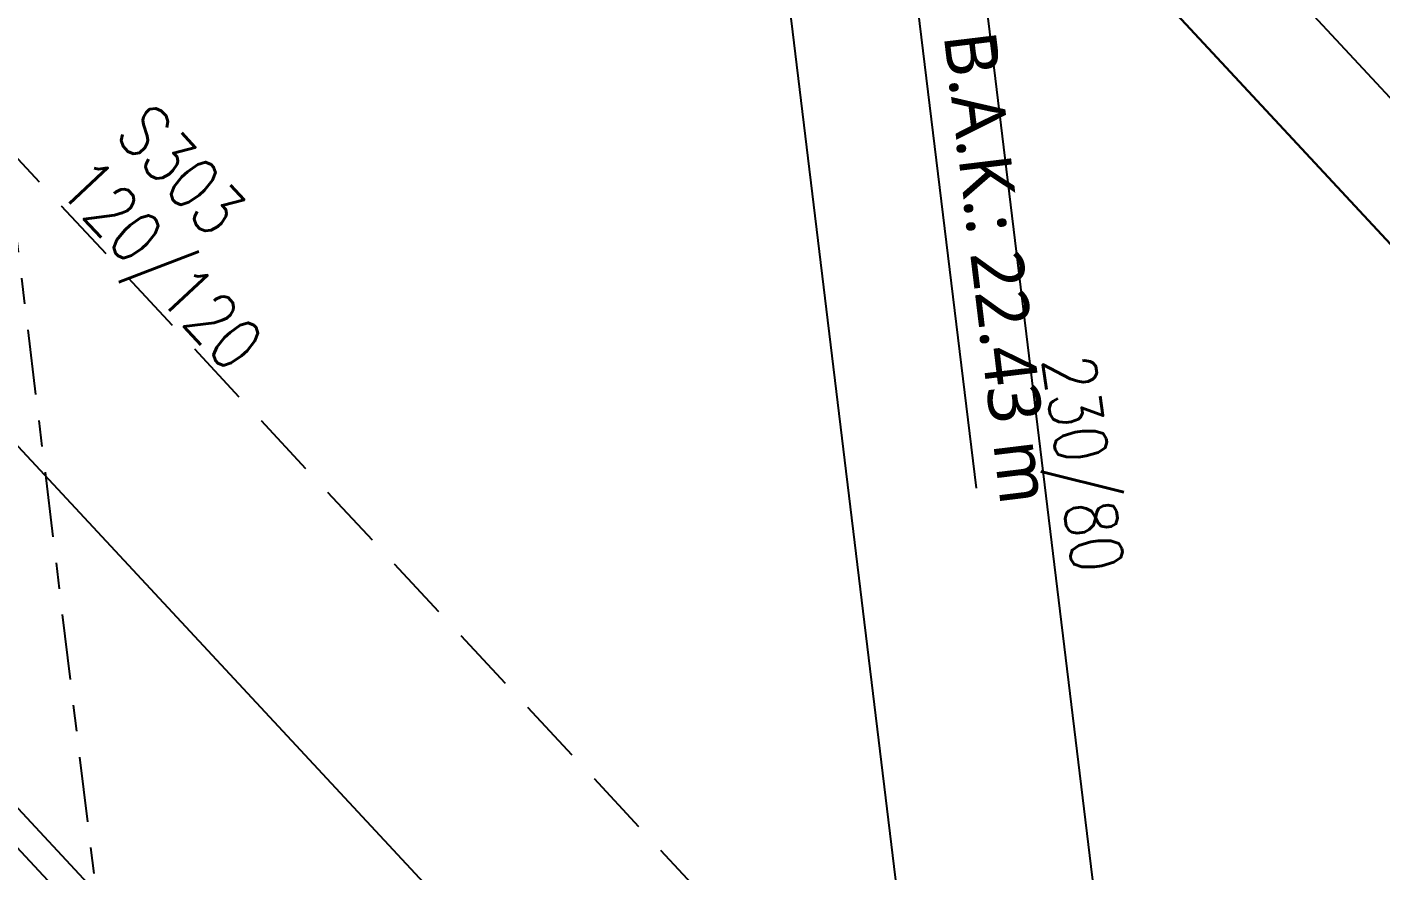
# Model space of a CAD drawing. Header units: millimetres. Extents: x 400382 to 401500, y 4543975 to 4544133.
# Drawn here: x 400485.04 to 400490.23, y 4543994.96 to 4543998.19 of the extents above; entities that cross this region are included whole.
import ezdxf
from ezdxf.enums import TextEntityAlignment as Align

# ---------------------------------------------------------------- set-up
doc = ezdxf.new("R2010")
doc.units = ezdxf.units.MM
for name, pattern in [('ACAD_ISO05W100', [33, 24, -3, 0, -3, 0, -3]), ('AKS', [3, 2.5, -0.25, 0, -0.25]), ('CENTER', [2, 1.25, -0.25, 0.25, -0.25]), ('HIDDEN', [0.375, 0.25, -0.125]), ('UUC-ST-KAL-I05-101-U-000$0$ACAD_ISO05W100', [33, 24, -3, 0, -3, 0, -3])]:
    doc.linetypes.add(name, pattern=pattern)
for name, color, linetype in [('aks prota', 2, 'AKS'), ('iderzi_PROTA', 3, 'Continuous'), ('kiriş boyutu prota', 6, 'Continuous'), ('kiriş prota', 6, 'Continuous'), ('kolon tarama prota', 252, 'Continuous'), ('lkolon prota', 4, 'Continuous'), ('merdiven prota', 2, 'Continuous'), ('perde prota', 1, 'Continuous'), ('skesit prota', 7, 'Continuous'), ('tkolon prota', 6, 'Continuous'), ('UUC-ST-KAL-I05-101-U-000$0$st_s_su tutucu', 2, 'Continuous')]:
    doc.layers.add(name, color=color, linetype=linetype)
doc.styles.add('Segoe UI Light_1', font='', dxfattribs={"height": 200})
doc.styles.add('TKIRIS', font='romanstw.shx')
doc.styles.add('tkolon', font='romanstw.shx')
doc.styles.get('Segoe UI Light_1').set_extended_font_data('Segoe UI Light')

# ---------------------------------------------------------------- blocks, each defined once
blk = doc.blocks.new('17.60 mekanik')
at = {"layer": 'kolon tarama prota'}
for p, q in [((144498.25, 61487.65), (144836.16, 61487.65)), ((144433.38, 61394.52), (144605.57, 61269.42))]:
    blk.add_line(p, q, dxfattribs=at)
at = {"layer": 'kolon tarama prota', "insert": (144481.59, 61394.84), "char_height": 20, "width": 213.6595, "attachment_point": 1, "rotation": 324, "line_spacing_factor": 1.142579, "style": 'Segoe UI Light_1'}
blk.add_mtext('B.A.K.: 22.43 m', dxfattribs=at)

msp = doc.modelspace()

# ---------------------------------------------------------------- linework, layer by layer
at = {"layer": 'aks prota', "ltscale": 10}
for p, q in [((400490.0741, 4543987.0914), (400475.9776, 4544103.1713)), ((400505.4284, 4543974.6201), (400392.4328, 4544096.1158)), ((400492.8825, 4543988.1098), (400408.835, 4544078.4797))]:
    msp.add_line(p, q, dxfattribs=at)
at = {"layer": 'iderzi_PROTA', "linetype": 'ACAD_ISO05W100', "lineweight": 30, "ltscale": 2}
msp.add_lwpolyline([(400485.6681, 4544011.2848), (400488.896, 4544007.814), (400488.1404, 4544007.1113), (400489.3633, 4544005.7963), (400489.4699, 4544004.9197), (400489.9214, 4544001.2048), (400489.9634, 4544000.8599), (400490.0053, 4544000.515), (400490.1395, 4543999.411), (400489.1835, 4543998.5219), (400490.4072, 4543997.2061), (400490.6182, 4543995.4672), (400490.7103, 4543994.7104), (400490.78, 4543994.1341), (400490.9954, 4543992.3588), (400489.1195, 4543990.6141)], dxfattribs=at)
at = {"layer": 'kiriş prota'}
msp.add_line((400488.5489, 4543993.4301), (400486.7338, 4544008.3769), dxfattribs=at)
for points in [[(400504.1442, 4544013.6646), (400507.6855, 4544009.8569), (400492.1121, 4543995.373), (400491.3724, 4543996.1683), (400490.4072, 4543997.2061), (400489.1835, 4543998.5219), (400490.1395, 4543999.411), (400490.0054, 4544000.5151), (400504.1442, 4544013.6646)], [(400490.4377, 4543991.8397), (400490.996, 4543992.3582), (400490.4072, 4543997.2061), (400489.1835, 4543998.5219), (400490.1395, 4543999.411), (400489.3633, 4544005.7963), (400488.1404, 4544007.1113), (400488.8963, 4544007.8143), (400487.3369, 4544009.491)]]:
    msp.add_lwpolyline(points, dxfattribs=at)
at = {"layer": 'perde prota', "linetype": 'HIDDEN'}
msp.add_lwpolyline([(400473.9305, 4544009.5887), (400490.4377, 4543991.8397)], dxfattribs=at)
at = {"layer": 'perde prota', "linetype": 'HIDDEN', "ltscale": 10}
msp.add_lwpolyline([(400472.8321, 4544008.5672), (400487.1362, 4543993.187)], dxfattribs=at)
at = {"layer": 'perde prota'}
msp.add_lwpolyline([(400489.1197, 4543990.6139), (400472.6124, 4544008.3629)], dxfattribs=at)
at = {"layer": 'skesit prota', "linetype": 'CENTER', "ltscale": 0.2}
msp.add_lwpolyline([(400471.9769, 4544104.5904), (400486.2863, 4543986.758)], dxfattribs=at)
at = {"layer": 'UUC-ST-KAL-I05-101-U-000$0$st_s_su tutucu', "linetype": 'UUC-ST-KAL-I05-101-U-000$0$ACAD_ISO05W100'}
msp.add_lwpolyline([(400472.1887, 4544008.9717), (400489.6967, 4543990.1476)], dxfattribs=at)

# ---------------------------------------------------------------- block references
at = {"layer": 'merdiven prota', "xscale": 0.01, "yscale": 0.01, "zscale": 0.01, "rotation": 312.9239939574316}
msp.add_blockref('17.60 mekanik', (399055.2216, 4544638.0473), dxfattribs=at)

# ---------------------------------------------------------------- texts
at = {"layer": 'kiriş boyutu prota', "ltscale": 0.05, "style": 'TKIRIS', "width": 0.8}
msp.add_text('230/80', height=0.2, rotation=278.1611, dxfattribs=at).set_placement((400489.0281, 4543996.932), align=Align.MIDDLE_LEFT)
at = {"layer": 'lkolon prota', "style": 'tkolon', "width": 0.8}
msp.add_text('120/120', height=0.2, rotation=312.924, dxfattribs=at).set_placement((400485.1471, 4543997.5707))
at = {"layer": 'tkolon prota', "style": 'tkolon', "width": 0.8}
msp.add_text('S303', height=0.2, rotation=312.924, dxfattribs=at).set_placement((400485.3668, 4543997.775))

doc.saveas('drawing.dxf')
